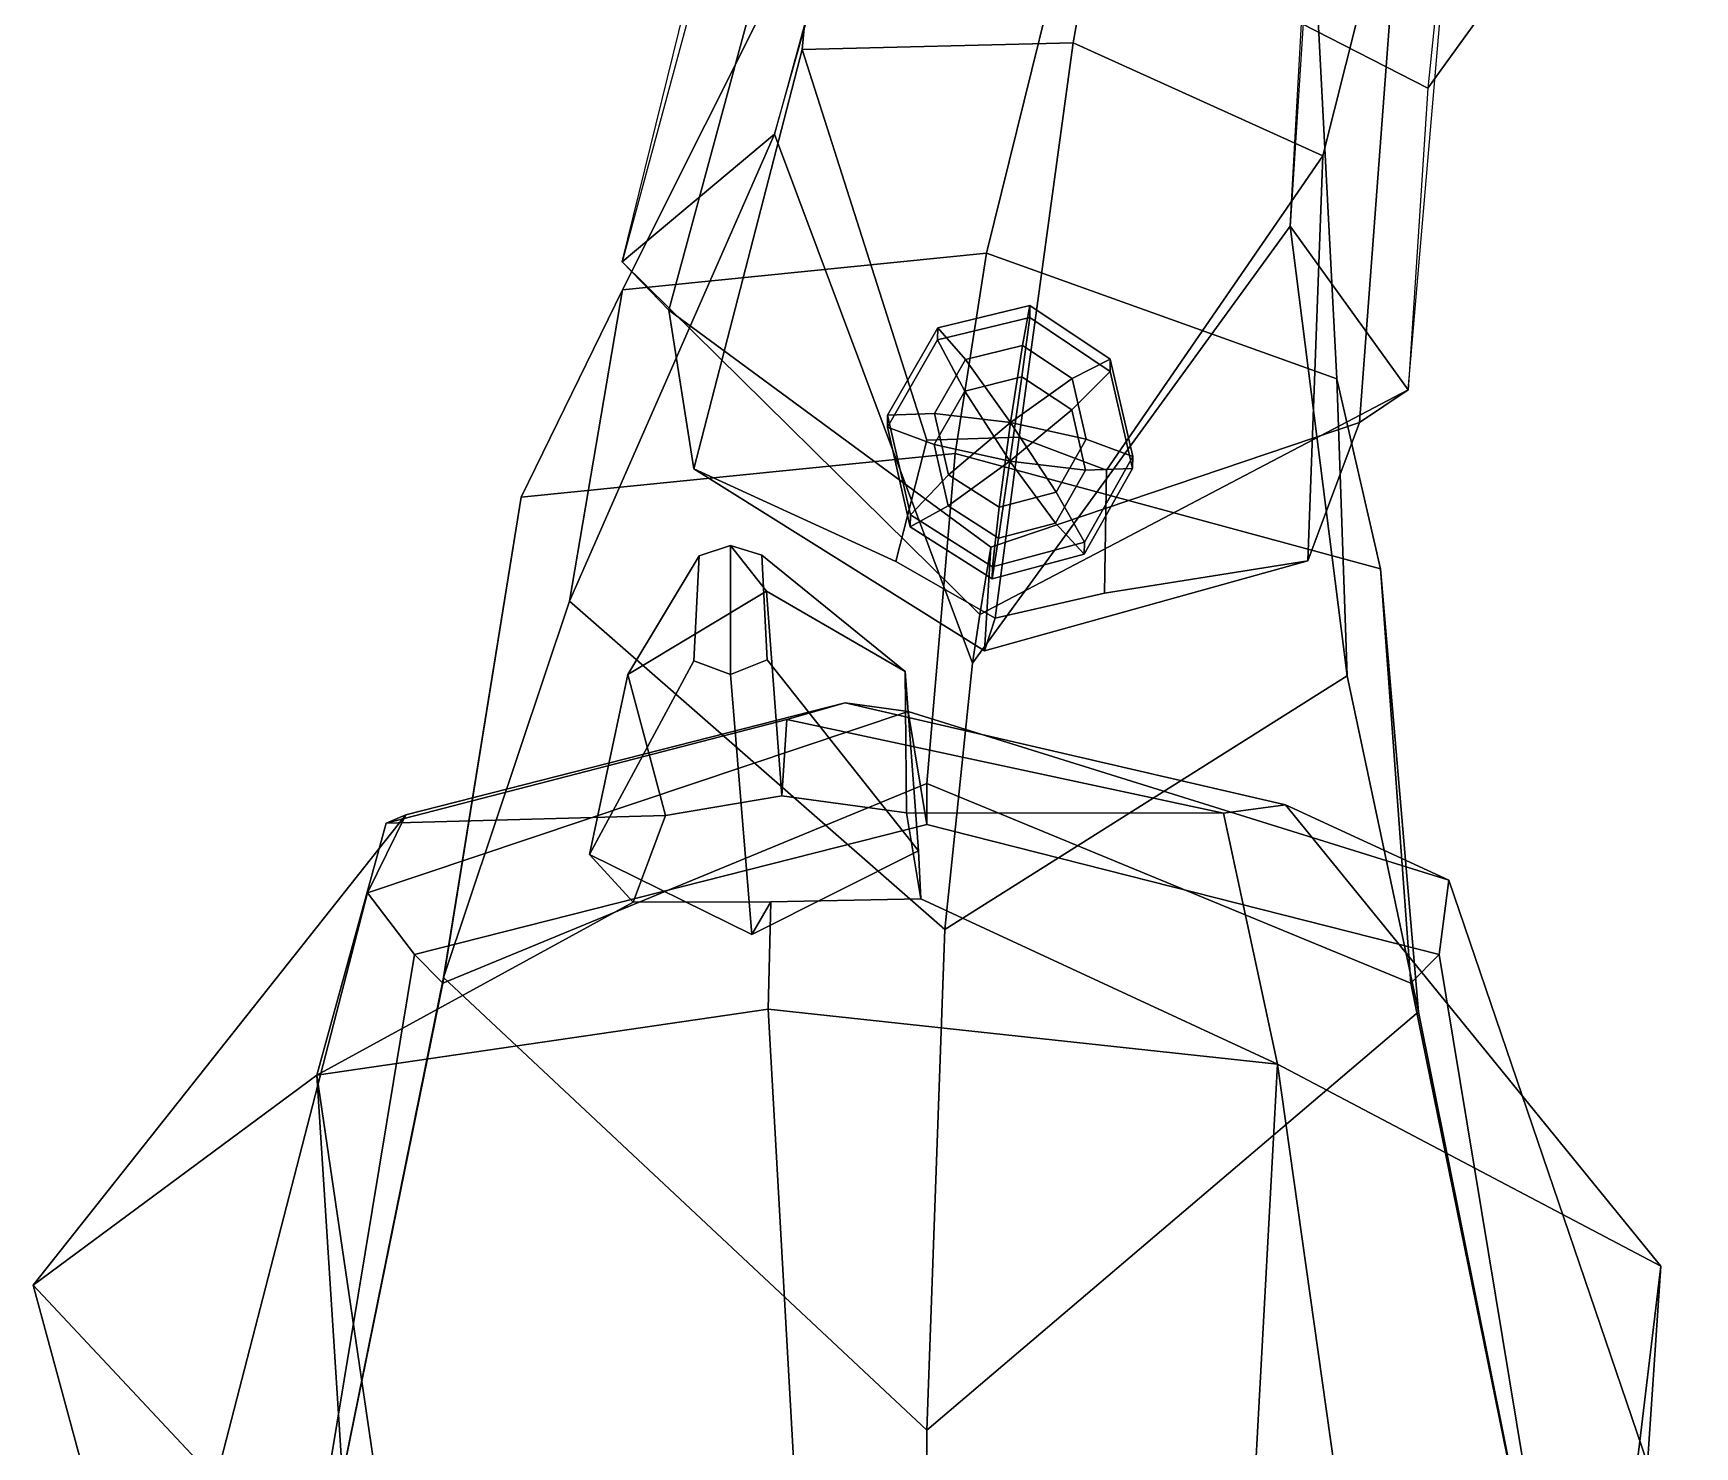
# Model space of a CAD drawing. Extents: x -82 to 105, y -151 to 333.
# Drawn here: x -76.9 to 66.1, y 92.3 to 214 of the extents above; entities that cross this region are included whole.
import ezdxf

# ---------------------------------------------------------------- set-up
doc = ezdxf.new("R2010")
doc.units = 0

msp = doc.modelspace()

# ---------------------------------------------------------------- linework, layer by layer
for points in [[(-9.57476, 255.774261, 254.189148), (-26.220243, 194.297363, 246.265823), (-22.193516, 190.131882, 269.127533), (-7.876969, 242.999847, 276.062592)], [(63.772182, 237.861252, 236.533813), (66.095879, 253.111542, 238.728577), (46.432404, 241.335403, 253.867172), (43.114731, 209.226929, 249.512283)], [(17.995401, 243.62764, 276.853577), (-7.876969, 242.999847, 276.062592), (-10.730676, 212.580627, 300.606384), (12.601168, 213.143799, 301.356812)], [(17.995401, 243.62764, 276.853577), (12.601168, 213.143799, 301.356812), (34.084908, 203.401291, 300.444672), (41.024448, 231.033722, 275.809723)], [(-20.056376, 176.479263, 299.973267), (-10.730676, 212.580627, 300.606384), (-7.876969, 242.999847, 276.062592), (-22.193516, 190.131882, 269.127533)], [(46.432404, 241.335403, 253.867172), (41.024448, 231.033722, 275.809723), (37.253765, 180.453354, 268.992462), (41.422512, 183.269684, 246.111679)], [(63.772182, 237.861252, 236.533813), (43.114731, 209.226929, 249.512283), (32.248993, 214.795761, 230.739395), (60.461662, 239.697754, 231.727448)], [(-26.180656, 191.886871, 184.227722), (-30.765593, 165.089188, 191.430191), (-13.101761, 205.277405, 228.644669), (-4.831203, 234.591904, 232.365738)], [(-26.180656, 191.886871, 184.227722), (-4.831203, 234.591904, 232.365738), (14.236429, 231.854004, 224.863739), (5.137654, 195.047531, 182.262573)], [(35.303139, 184.214905, 184.145828), (5.137654, 195.047531, 182.262573), (14.236429, 231.854004, 224.863739), (33.09565, 226.106873, 232.202164)], [(32.802826, 168.536713, 299.871002), (37.253765, 180.453354, 268.992462), (41.024448, 231.033722, 275.809723), (34.084908, 203.401291, 300.444672)], [(35.303139, 184.214905, 184.145828), (33.09565, 226.106873, 232.202164), (31.277206, 197.372314, 228.523804), (36.188477, 158.647522, 191.377258)], [(-19.395216, 222.033401, 249.737961), (-8.218369, 223.118561, 230.886658), (-13.101761, 205.277405, 228.644669), (-26.220243, 194.297363, 246.265823)], [(43.114731, 209.226929, 249.512283), (41.422512, 183.269684, 246.111679), (31.277206, 197.372314, 228.523804), (32.248993, 214.795761, 230.739395)], [(0.005266, 178.931885, 339.193054), (7.955974, 179.191177, 339.516785), (12.601168, 213.143799, 301.356812), (-10.730676, 212.580627, 300.606384)], [(15.459949, 176.354034, 339.156158), (34.084908, 203.401291, 300.444672), (12.601168, 213.143799, 301.356812), (7.955974, 179.191177, 339.516785)], [(-2.665423, 168.485092, 337.982239), (0.005266, 178.931885, 339.193054), (-10.730676, 212.580627, 300.606384), (-20.056376, 176.479263, 299.973267)], [(-30.765593, 165.089188, 191.430191), (1.544976, 136.809296, 203.316818), (3.926308, 159.73085, 231.421051), (-13.101761, 205.277405, 228.644669)], [(4.573493, 163.942047, 247.281433), (-26.220243, 194.297363, 246.265823), (-13.101761, 205.277405, 228.644669), (3.926308, 159.73085, 231.421051)], [(15.305431, 165.780624, 337.947357), (32.802826, 168.536713, 299.871002), (34.084908, 203.401291, 300.444672), (15.459949, 176.354034, 339.156158)], [(36.188477, 158.647522, 191.377258), (31.277206, 197.372314, 228.523804), (3.926308, 159.73085, 231.421051), (1.544976, 136.809296, 203.316818)], [(4.573493, 163.942047, 247.281433), (3.926308, 159.73085, 231.421051), (31.277206, 197.372314, 228.523804), (41.422512, 183.269684, 246.111679)], [(2.448322, 177.797363, 157.143433), (-34.914654, 174.030975, 159.054062), (-26.180656, 191.886871, 184.227722), (5.137654, 195.047531, 182.262573)], [(2.448322, 177.797363, 157.143433), (5.137654, 195.047531, 182.262573), (35.303139, 184.214905, 184.145828), (39.042965, 167.857117, 159.010056)], [(-26.220243, 194.297363, 246.265823), (4.573493, 163.942047, 247.281433), (5.513034, 169.731232, 267.08551), (-22.193516, 190.131882, 269.127533)], [(-41.587585, 132.669571, 162.575424), (-30.765593, 165.089188, 191.430191), (-26.180656, 191.886871, 184.227722), (-34.914654, 174.030975, 159.054062)], [(0.917786, 187.563812, 347.998718), (8.858245, 189.489319, 348.408081), (8.878694, 190.527023, 341.403839), (0.937148, 188.598785, 340.994415)], [(3.319437, 185.869232, 334.923004), (0.937148, 188.598785, 340.994415), (8.878694, 190.527023, 341.403839), (8.22672, 187.087006, 335.175964)], [(12.516368, 184.241287, 334.898285), (8.22672, 187.087006, 335.175964), (8.878694, 190.527023, 341.403839), (15.792674, 185.89859, 340.952271)], [(15.773313, 184.863617, 347.956573), (15.792674, 185.89859, 340.952271), (8.878694, 190.527023, 341.403839), (8.858245, 189.489319, 348.408081)], [(5.513034, 169.731232, 267.08551), (4.965596, 160.804245, 298.797821), (-20.056376, 176.479263, 299.973267), (-22.193516, 190.131882, 269.127533)], [(3.271298, 183.16629, 353.260773), (8.176877, 184.379654, 353.513611), (8.858245, 189.489319, 348.408081), (0.917786, 187.563812, 347.998718)], [(12.468229, 181.538345, 353.236023), (15.773313, 184.863617, 347.956573), (8.858245, 189.489319, 348.408081), (8.176877, 184.379654, 353.513611)], [(-3.387475, 180.066849, 346.968994), (0.917786, 187.563812, 347.998718), (0.937148, 188.598785, 340.994415), (-3.370615, 181.095139, 339.964508)], [(0.628868, 178.552551, 352.625916), (3.271298, 183.16629, 353.260773), (0.917786, 187.563812, 347.998718), (-3.387475, 180.066849, 346.968994)], [(-3.370615, 181.095139, 339.964508), (0.937148, 188.598785, 340.994415), (3.319437, 185.869232, 334.923004), (0.67301, 181.24469, 334.287781)], [(7.198876, 180.458344, 332.107208), (3.319437, 185.869232, 334.923004), (8.22672, 187.087006, 335.175964)], [(7.198876, 180.458344, 332.107208), (8.22672, 187.087006, 335.175964), (12.516368, 184.241287, 334.898285)], [(0.67301, 181.24469, 334.287781), (3.319437, 185.869232, 334.923004), (7.198876, 180.458344, 332.107208)], [(13.670176, 176.344376, 352.593842), (17.713802, 176.493881, 346.917114), (15.773313, 184.863617, 347.956573), (12.468229, 181.538345, 353.236023)], [(17.730663, 177.522217, 339.912598), (13.714317, 179.036484, 334.255707), (12.516368, 184.241287, 334.898285), (15.792674, 185.89859, 340.952271)], [(17.713802, 176.493881, 346.917114), (17.730663, 177.522217, 339.912598), (15.792674, 185.89859, 340.952271), (15.773313, 184.863617, 347.956573)], [(7.144313, 177.130692, 354.774414), (3.271298, 183.16629, 353.260773), (0.628868, 178.552551, 352.625916)], [(7.144313, 177.130692, 354.774414), (8.176877, 184.379654, 353.513611), (3.271298, 183.16629, 353.260773)], [(41.422512, 183.269684, 246.111679), (37.253765, 180.453354, 268.992462), (5.513034, 169.731232, 267.08551), (4.573493, 163.942047, 247.281433)], [(7.144313, 177.130692, 354.774414), (12.468229, 181.538345, 353.236023), (8.176877, 184.379654, 353.513611)], [(13.714317, 179.036484, 334.255707), (7.198876, 180.458344, 332.107208), (12.516368, 184.241287, 334.898285)], [(39.042965, 167.857117, 159.010056), (35.303139, 184.214905, 184.145828), (36.188477, 158.647522, 191.377258), (42.310394, 129.737244, 162.566681)], [(-1.431089, 171.4888, 345.930939), (-3.387475, 180.066849, 346.968994), (-3.370615, 181.095139, 339.964508), (-1.416562, 172.510376, 338.926178)], [(-1.416562, 172.510376, 338.926178), (-3.370615, 181.095139, 339.964508), (0.67301, 181.24469, 334.287781), (1.877152, 175.960342, 333.645782)], [(1.877152, 175.960342, 333.645782), (0.67301, 181.24469, 334.287781), (7.198876, 180.458344, 332.107208)], [(6.221229, 173.16832, 333.37262), (1.877152, 175.960342, 333.645782), (7.198876, 180.458344, 332.107208)], [(5.513034, 169.731232, 267.08551), (37.253765, 180.453354, 268.992462), (32.802826, 168.536713, 299.871002), (4.965596, 160.804245, 298.797821)], [(6.221229, 173.16832, 333.37262), (7.198876, 180.458344, 332.107208), (11.122334, 174.465881, 333.625092)], [(7.144313, 177.130692, 354.774414), (13.670176, 176.344376, 352.593842), (12.468229, 181.538345, 353.236023)], [(11.122334, 174.465881, 333.625092), (7.198876, 180.458344, 332.107208), (13.714317, 179.036484, 334.255707)], [(-1.431089, 171.4888, 345.930939), (1.836839, 173.279007, 351.984192), (0.628868, 178.552551, 352.625916), (-3.387475, 180.066849, 346.968994)], [(5.883664, 163.609085, 337.869385), (7.955974, 179.191177, 339.516785), (0.005266, 178.931885, 339.193054), (-2.665423, 168.485092, 337.982239)], [(5.883664, 163.609085, 337.869385), (15.305431, 165.780624, 337.947357), (15.459949, 176.354034, 339.156158), (7.955974, 179.191177, 339.516785)], [(13.565278, 170.159561, 338.894592), (11.122334, 174.465881, 333.625092), (13.714317, 179.036484, 334.255707), (17.730663, 177.522217, 339.912598)], [(-41.656105, 132.207977, 122.312706), (-34.914654, 174.030975, 159.054062), (2.448322, 177.797363, 157.143433), (0, 149.375305, 123.913376)], [(41.656105, 132.207977, 122.312706), (0, 149.375305, 123.913376), (2.448322, 177.797363, 157.143433), (39.042965, 167.857117, 159.010056)], [(1.836839, 173.279007, 351.984192), (7.144313, 177.130692, 354.774414), (0.628868, 178.552551, 352.625916)], [(13.550753, 169.138, 345.899292), (13.565278, 170.159561, 338.894592), (17.730663, 177.522217, 339.912598), (17.713802, 176.493881, 346.917114)], [(5.883664, 163.609085, 337.869385), (-2.665423, 168.485092, 337.982239), (-20.056376, 176.479263, 299.973267), (4.965596, 160.804245, 298.797821)], [(5.639766, 168.022797, 338.486481), (-1.416562, 172.510376, 338.926178), (1.877152, 175.960342, 333.645782), (6.221229, 173.16832, 333.37262)], [(6.182453, 170.491562, 351.711151), (7.144313, 177.130692, 354.774414), (1.836839, 173.279007, 351.984192)], [(6.182453, 170.491562, 351.711151), (11.082022, 171.784546, 351.963501), (7.144313, 177.130692, 354.774414)], [(11.082022, 171.784546, 351.963501), (13.670176, 176.344376, 352.593842), (7.144313, 177.130692, 354.774414)], [(13.550753, 169.138, 345.899292), (17.713802, 176.493881, 346.917114), (13.670176, 176.344376, 352.593842), (11.082022, 171.784546, 351.963501)], [(5.639766, 168.022797, 338.486481), (6.221229, 173.16832, 333.37262), (11.122334, 174.465881, 333.625092), (13.565278, 170.159561, 338.894592)], [(-54.558704, 68.760979, 140.78363), (-41.587585, 132.669571, 162.575424), (-34.914654, 174.030975, 159.054062), (-41.656105, 132.207977, 122.312706)], [(5.626158, 167.003998, 345.491211), (6.182453, 170.491562, 351.711151), (1.836839, 173.279007, 351.984192), (-1.431089, 171.4888, 345.930939)], [(5.626158, 167.003998, 345.491211), (-1.431089, 171.4888, 345.930939), (-1.416562, 172.510376, 338.926178), (5.639766, 168.022797, 338.486481)], [(5.626158, 167.003998, 345.491211), (13.550753, 169.138, 345.899292), (11.082022, 171.784546, 351.963501), (6.182453, 170.491562, 351.711151)], [(-20.047522, 159.956604, -76.218895), (-29.037186, 143.260208, -65.205292), (-25.73307, 158.761597, -53.971714), (-19.596542, 168.99028, -73.774223)], [(-19.596542, 168.99028, -73.774223), (-25.73307, 158.761597, -53.971714), (-13.807599, 165.935989, -53.885445), (-16.898722, 169.872696, -73.965065)], [(-16.903351, 158.762238, -77.057823), (-20.047522, 159.956604, -76.218895), (-19.596542, 168.99028, -73.774223), (-16.898722, 169.872696, -73.965065)], [(-16.903351, 158.762238, -77.057823), (-16.898722, 169.872696, -73.965065), (-14.197492, 169.052933, -74.601547), (-13.754037, 160.029617, -77.183281)], [(-14.197492, 169.052933, -74.601547), (-16.898722, 169.872696, -73.965065), (-13.807599, 165.935989, -53.885445), (-1.875033, 159.038437, -57.627609)], [(-13.754037, 160.029617, -77.183281), (-14.197492, 169.052933, -74.601547), (-1.875033, 159.038437, -57.627609), (-0.706981, 143.588959, -69.546478)], [(5.626158, 167.003998, 345.491211), (5.639766, 168.022797, 338.486481), (13.565278, 170.159561, 338.894592), (13.550753, 169.138, 345.899292)], [(5.883664, 163.609085, 337.869385), (4.965596, 160.804245, 298.797821), (32.802826, 168.536713, 299.871002), (15.305431, 165.780624, 337.947357)], [(54.558704, 68.760979, 140.78363), (41.656105, 132.207977, 122.312706), (39.042965, 167.857117, 159.010056), (42.310394, 129.737244, 162.566681)], [(-25.73307, 158.761597, -53.971714), (-22.486902, 146.627167, -46.00457), (-12.46766, 148.32309, -49.563747), (-13.807599, 165.935989, -53.885445)], [(-1.875033, 159.038437, -57.627609), (-13.807599, 165.935989, -53.885445), (-12.46766, 148.32309, -49.563747), (-1.746143, 146.867874, -49.182789)], [(-41.587585, 132.669571, 162.575424), (0, 93.718468, 180.524536), (1.544976, 136.809296, 203.316818), (-30.765593, 165.089188, 191.430191)], [(-16.903351, 158.762238, -77.057823), (-15.054138, 136.384735, -70.561935), (-29.037186, 143.260208, -65.205292), (-20.047522, 159.956604, -76.218895)], [(-29.037186, 143.260208, -65.205292), (-25.279642, 139.17659, -53.055389), (-22.486902, 146.627167, -46.00457), (-25.73307, 158.761597, -53.971714)], [(-16.903351, 158.762238, -77.057823), (-13.754037, 160.029617, -77.183281), (-0.706981, 143.588959, -69.546478), (-15.054138, 136.384735, -70.561935)], [(-0.706981, 143.588959, -69.546478), (-1.875033, 159.038437, -57.627609), (-1.746143, 146.867874, -49.182789), (-0.505543, 139.464066, -56.851654)], [(42.310394, 129.737244, 162.566681), (36.188477, 158.647522, 191.377258), (1.544976, 136.809296, 203.316818), (0, 93.718468, 180.524536)], [(-1.600536, 155.594269, 26.844311), (-7.019974, 156.319092, -10.061669), (-44.844036, 146.68158, -6.592153), (-48.134239, 139.981964, 29.822317)], [(-7.019974, 156.319092, -10.061669), (-12.034773, 154.885925, -44.791721), (-46.533932, 145.978363, -31.09477), (-44.844036, 146.68158, -6.592153)], [(-7.019974, 156.319092, -10.061669), (30.863453, 147.560074, -18.193213), (25.535641, 146.814651, -42.138371), (-12.034773, 154.885925, -44.791721)], [(-1.600536, 155.594269, 26.844311), (44.933167, 141.061905, 15.561109), (30.863453, 147.560074, -18.193213), (-7.019974, 156.319092, -10.061669)], [(-48.134239, 139.981964, 29.822317), (-44.085468, 134.655243, 91.804466), (0, 145.854797, 91.56942), (-1.600536, 155.594269, 26.844311)], [(-22.486902, 146.627167, -46.00457), (-46.533932, 145.978363, -31.09477), (-12.034773, 154.885925, -44.791721), (-12.46766, 148.32309, -49.563747)], [(-1.746143, 146.867874, -49.182789), (-12.46766, 148.32309, -49.563747), (-12.034773, 154.885925, -44.791721), (25.535641, 146.814651, -42.138371)], [(44.933167, 141.061905, 15.561109), (-1.600536, 155.594269, 26.844311), (0, 145.854797, 91.56942), (44.085468, 134.655243, 91.804466)], [(0, 145.854797, 91.56942), (-44.085468, 134.655243, 91.804466), (-41.656105, 132.207977, 122.312706), (0, 149.375305, 123.913376)], [(0, 145.854797, 91.56942), (0, 149.375305, 123.913376), (41.656105, 132.207977, 122.312706), (44.085468, 134.655243, 91.804466)], [(63.168823, 107.825745, -33.348034), (30.190533, 125.220856, -53.382896), (25.535641, 146.814651, -42.138371), (30.863453, 147.560074, -18.193213)], [(44.933167, 141.061905, 15.561109), (62.017879, 90.851761, 13.117091), (63.168823, 107.825745, -33.348034), (30.863453, 147.560074, -18.193213)], [(-76.907791, 106.20031, -11.883356), (-44.844036, 146.68158, -6.592153), (-46.533932, 145.978363, -31.09477), (-52.493088, 124.261391, -40.712849)], [(-48.134239, 139.981964, 29.822317), (-44.844036, 146.68158, -6.592153), (-76.907791, 106.20031, -11.883356), (-61.20306, 89.421913, 31.998886)], [(-25.279642, 139.17659, -53.055389), (-52.493088, 124.261391, -40.712849), (-46.533932, 145.978363, -31.09477), (-22.486902, 146.627167, -46.00457)], [(-0.505543, 139.464066, -56.851654), (-1.746143, 146.867874, -49.182789), (25.535641, 146.814651, -42.138371), (30.190533, 125.220856, -53.382896)], [(-15.054138, 136.384735, -70.561935), (-13.422689, 139.183197, -58.620762), (-25.279642, 139.17659, -53.055389), (-29.037186, 143.260208, -65.205292)], [(-15.054138, 136.384735, -70.561935), (-0.706981, 143.588959, -69.546478), (-0.505543, 139.464066, -56.851654), (-13.422689, 139.183197, -58.620762)], [(62.017879, 90.851761, 13.117091), (44.933167, 141.061905, 15.561109), (44.085468, 134.655243, 91.804466), (55.002022, 68.715118, 92.730019)], [(-61.20306, 89.421913, 31.998886), (-55.002022, 68.715118, 92.730019), (-44.085468, 134.655243, 91.804466), (-48.134239, 139.981964, 29.822317)], [(-25.279642, 139.17659, -53.055389), (-13.422689, 139.183197, -58.620762), (-13.665096, 129.953247, -62.823425), (-52.493088, 124.261391, -40.712849)], [(-0.505543, 139.464066, -56.851654), (30.190533, 125.220856, -53.382896), (-13.665096, 129.953247, -62.823425), (-13.422689, 139.183197, -58.620762)], [(-55.002022, 68.715118, 92.730019), (-54.558704, 68.760979, 140.78363), (-41.656105, 132.207977, 122.312706), (-44.085468, 134.655243, 91.804466)], [(55.002022, 68.715118, 92.730019), (44.085468, 134.655243, 91.804466), (41.656105, 132.207977, 122.312706), (54.558704, 68.760979, 140.78363)], [(-54.558704, 68.760979, 140.78363), (0, 65.121262, 180.803802), (0, 93.718468, 180.524536), (-41.587585, 132.669571, 162.575424)], [(-10.267782, 69.871811, -56.115887), (-44.766945, 71.57518, -39.495499), (-52.493088, 124.261391, -40.712849), (-13.665096, 129.953247, -62.823425)], [(-10.267782, 69.871811, -56.115887), (-13.665096, 129.953247, -62.823425), (30.190533, 125.220856, -53.382896), (27.302631, 72.411461, -50.539097)], [(54.558704, 68.760979, 140.78363), (42.310394, 129.737244, 162.566681), (0, 93.718468, 180.524536), (0, 65.121262, 180.803802)], [(30.190533, 125.220856, -53.382896), (45.580666, 16.097996, -56.740425), (38.828613, 14.294115, -53.190327), (27.302631, 72.411461, -50.539097)], [(30.190533, 125.220856, -53.382896), (63.168823, 107.825745, -33.348034), (51.911137, 13.936098, -52.485722), (45.580666, 16.097996, -56.740425)], [(-52.493088, 124.261391, -40.712849), (-45.580666, 16.097996, -56.740425), (-51.911137, 13.936098, -52.485722), (-76.907791, 106.20031, -11.883356)], [(-52.493088, 124.261391, -40.712849), (-44.766945, 71.57518, -39.495499), (-38.828613, 14.294115, -53.190327), (-45.580666, 16.097996, -56.740425)], [(62.017879, 90.851761, 13.117091), (63.364506, 3.457072, 3.178585), (51.911137, 13.936098, -52.485722), (63.168823, 107.825745, -33.348034)], [(-61.20306, 89.421913, 31.998886), (-76.907791, 106.20031, -11.883356), (-51.911137, 13.936098, -52.485722), (-63.364506, 3.457072, 3.178585)]]:
    msp.add_3dface(points)

doc.saveas('drawing.dxf')
